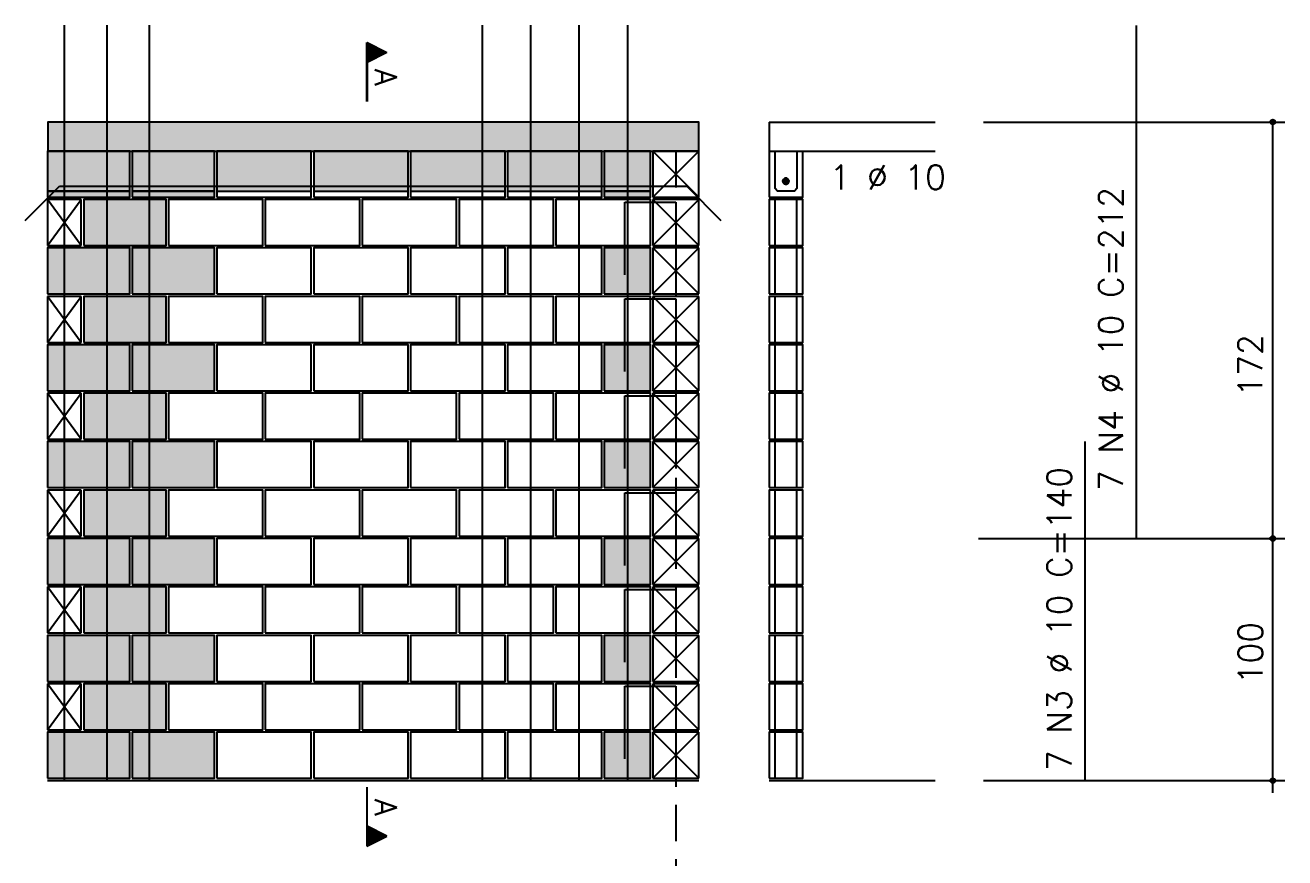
# Model space of a CAD drawing. Extents: x -1 to 122, y -1 to 61.
# Drawn here: x 19.61 to 30.02, y 30.16 to 37.04 of the extents above; entities that cross this region are included whole.
import ezdxf

# ---------------------------------------------------------------- set-up
doc = ezdxf.new("R2010")
doc.units = 0
doc.header["$MEASUREMENT"] = 0
doc.linetypes.add('ESTILO_TQS_0001', pattern=[0.45, 0.3, -0.15])
for name, color, linetype in [('PENA_01', 1, 'CONTINUOUS'), ('PENA_02', 2, 'CONTINUOUS'), ('PENA_03', 3, 'CONTINUOUS'), ('PENA_05', 5, 'CONTINUOUS'), ('PENA_09', 254, 'CONTINUOUS'), ('PENA_11', 252, 'CONTINUOUS'), ('PENA_21', 100, 'CONTINUOUS'), ('PENA_23', 50, 'CONTINUOUS')]:
    doc.layers.add(name, color=color, linetype=linetype)
doc.styles.get("Standard").update_dxf_attribs({"font": 'ROMANS.SHX'})

msp = doc.modelspace()

# ---------------------------------------------------------------- linework, layer by layer
at = {"layer": 'PENA_01', "linetype": 'ESTILO_TQS_0001'}
msp.add_line((24.987, 35.997), (24.987, 28.259), dxfattribs=at)
at = {"layer": 'PENA_01', "linetype": 'Continuous'}
for p, q in [((19.797, 35.667), (20.477, 35.667)), ((20.497, 35.667), (21.177, 35.667)), ((21.197, 35.667), (21.977, 35.667)), ((21.997, 35.667), (22.777, 35.667)), ((22.797, 35.667), (23.577, 35.667)), ((23.597, 35.667), (24.377, 35.667)), ((24.397, 35.667), (24.777, 35.667))]:
    msp.add_line(p, q, dxfattribs=at)
at = {"layer": 'PENA_02', "linetype": 'Continuous'}
for p, q in [((25.177, 35.997), (24.797, 35.997)), ((24.797, 35.997), (24.797, 35.617)), ((25.177, 35.617), (25.177, 35.997)), ((20.077, 35.597), (19.797, 35.597)), ((19.797, 35.597), (19.797, 35.217)), ((20.077, 35.217), (20.077, 35.597)), ((24.797, 35.617), (25.177, 35.617)), ((25.177, 35.597), (24.797, 35.597)), ((24.797, 35.597), (24.797, 35.217)), ((25.177, 35.217), (25.177, 35.597)), ((19.797, 35.217), (20.077, 35.217)), ((24.797, 35.217), (25.177, 35.217)), ((25.177, 35.197), (24.797, 35.197)), ((24.797, 35.197), (24.797, 34.817)), ((25.177, 34.817), (25.177, 35.197)), ((20.077, 34.797), (19.797, 34.797)), ((19.797, 34.797), (19.797, 34.417)), ((20.077, 34.417), (20.077, 34.797)), ((24.797, 34.817), (25.177, 34.817)), ((25.177, 34.797), (24.797, 34.797)), ((24.797, 34.797), (24.797, 34.417)), ((25.177, 34.417), (25.177, 34.797)), ((19.797, 34.417), (20.077, 34.417)), ((24.797, 34.417), (25.177, 34.417)), ((25.177, 34.397), (24.797, 34.397)), ((24.797, 34.397), (24.797, 34.017)), ((25.177, 34.017), (25.177, 34.397)), ((20.077, 33.997), (19.797, 33.997)), ((19.797, 33.997), (19.797, 33.617)), ((20.077, 33.617), (20.077, 33.997)), ((24.797, 34.017), (25.177, 34.017)), ((25.177, 33.997), (24.797, 33.997)), ((24.797, 33.997), (24.797, 33.617)), ((25.177, 33.617), (25.177, 33.997)), ((19.797, 33.617), (20.077, 33.617)), ((24.797, 33.617), (25.177, 33.617)), ((25.177, 33.597), (24.797, 33.597)), ((24.797, 33.597), (24.797, 33.217)), ((25.177, 33.217), (25.177, 33.597)), ((20.077, 33.197), (19.797, 33.197)), ((19.797, 33.197), (19.797, 32.817)), ((20.077, 32.817), (20.077, 33.197)), ((24.797, 33.217), (25.177, 33.217)), ((25.177, 33.197), (24.797, 33.197)), ((24.797, 33.197), (24.797, 32.817)), ((25.177, 32.817), (25.177, 33.197)), ((19.797, 32.817), (20.077, 32.817)), ((24.797, 32.817), (25.177, 32.817)), ((25.177, 32.797), (24.797, 32.797)), ((24.797, 32.797), (24.797, 32.417)), ((25.177, 32.417), (25.177, 32.797)), ((20.077, 32.397), (19.797, 32.397)), ((19.797, 32.397), (19.797, 32.017)), ((20.077, 32.017), (20.077, 32.397)), ((24.797, 32.417), (25.177, 32.417)), ((25.177, 32.397), (24.797, 32.397)), ((24.797, 32.397), (24.797, 32.017)), ((25.177, 32.017), (25.177, 32.397)), ((19.797, 32.017), (20.077, 32.017)), ((24.797, 32.017), (25.177, 32.017)), ((25.177, 31.997), (24.797, 31.997)), ((24.797, 31.997), (24.797, 31.617)), ((25.177, 31.617), (25.177, 31.997)), ((20.077, 31.597), (19.797, 31.597)), ((19.797, 31.597), (19.797, 31.217)), ((20.077, 31.217), (20.077, 31.597)), ((24.797, 31.617), (25.177, 31.617)), ((25.177, 31.597), (24.797, 31.597)), ((24.797, 31.597), (24.797, 31.217)), ((25.177, 31.217), (25.177, 31.597)), ((19.797, 31.217), (20.077, 31.217)), ((24.797, 31.217), (25.177, 31.217)), ((25.177, 31.197), (24.797, 31.197)), ((24.797, 31.197), (24.797, 30.817)), ((25.177, 30.817), (25.177, 31.197)), ((19.797, 30.797), (25.177, 30.797)), ((24.797, 30.817), (25.177, 30.817))]:
    msp.add_line(p, q, dxfattribs=at)
for points in [[(19.8, 35.997), (25.177, 35.997), (25.177, 36.237), (19.8, 36.237), (19.8, 35.997)], [(19.797, 35.617), (20.477, 35.617), (20.477, 35.997), (19.797, 35.997), (19.797, 35.617)], [(20.497, 35.617), (21.177, 35.617), (21.177, 35.997), (20.497, 35.997), (20.497, 35.617)], [(21.197, 35.617), (21.977, 35.617), (21.977, 35.997), (21.197, 35.997), (21.197, 35.617)], [(21.997, 35.617), (22.777, 35.617), (22.777, 35.997), (21.997, 35.997), (21.997, 35.617)], [(22.797, 35.617), (23.577, 35.617), (23.577, 35.997), (22.797, 35.997), (22.797, 35.617)], [(23.597, 35.617), (24.377, 35.617), (24.377, 35.997), (23.597, 35.997), (23.597, 35.617)], [(24.397, 35.617), (24.777, 35.617), (24.777, 35.997), (24.397, 35.997), (24.397, 35.617)], [(20.097, 35.217), (20.777, 35.217), (20.777, 35.597), (20.097, 35.597), (20.097, 35.217)], [(20.797, 35.217), (21.577, 35.217), (21.577, 35.597), (20.797, 35.597), (20.797, 35.217)], [(21.597, 35.217), (22.377, 35.217), (22.377, 35.597), (21.597, 35.597), (21.597, 35.217)], [(22.397, 35.217), (23.177, 35.217), (23.177, 35.597), (22.397, 35.597), (22.397, 35.217)], [(23.197, 35.217), (23.977, 35.217), (23.977, 35.597), (23.197, 35.597), (23.197, 35.217)], [(23.997, 35.217), (24.777, 35.217), (24.777, 35.597), (23.997, 35.597), (23.997, 35.217)], [(19.797, 34.817), (20.477, 34.817), (20.477, 35.197), (19.797, 35.197), (19.797, 34.817)], [(20.497, 34.817), (21.177, 34.817), (21.177, 35.197), (20.497, 35.197), (20.497, 34.817)], [(21.197, 34.817), (21.977, 34.817), (21.977, 35.197), (21.197, 35.197), (21.197, 34.817)], [(21.997, 34.817), (22.777, 34.817), (22.777, 35.197), (21.997, 35.197), (21.997, 34.817)], [(22.797, 34.817), (23.577, 34.817), (23.577, 35.197), (22.797, 35.197), (22.797, 34.817)], [(23.597, 34.817), (24.377, 34.817), (24.377, 35.197), (23.597, 35.197), (23.597, 34.817)], [(24.397, 34.817), (24.777, 34.817), (24.777, 35.197), (24.397, 35.197), (24.397, 34.817)], [(20.097, 34.417), (20.777, 34.417), (20.777, 34.797), (20.097, 34.797), (20.097, 34.417)], [(20.797, 34.417), (21.577, 34.417), (21.577, 34.797), (20.797, 34.797), (20.797, 34.417)], [(21.597, 34.417), (22.377, 34.417), (22.377, 34.797), (21.597, 34.797), (21.597, 34.417)], [(22.397, 34.417), (23.177, 34.417), (23.177, 34.797), (22.397, 34.797), (22.397, 34.417)], [(23.197, 34.417), (23.977, 34.417), (23.977, 34.797), (23.197, 34.797), (23.197, 34.417)], [(23.997, 34.417), (24.777, 34.417), (24.777, 34.797), (23.997, 34.797), (23.997, 34.417)], [(19.797, 34.017), (20.477, 34.017), (20.477, 34.397), (19.797, 34.397), (19.797, 34.017)], [(20.497, 34.017), (21.177, 34.017), (21.177, 34.397), (20.497, 34.397), (20.497, 34.017)], [(21.197, 34.017), (21.977, 34.017), (21.977, 34.397), (21.197, 34.397), (21.197, 34.017)], [(21.997, 34.017), (22.777, 34.017), (22.777, 34.397), (21.997, 34.397), (21.997, 34.017)], [(22.797, 34.017), (23.577, 34.017), (23.577, 34.397), (22.797, 34.397), (22.797, 34.017)], [(23.597, 34.017), (24.377, 34.017), (24.377, 34.397), (23.597, 34.397), (23.597, 34.017)], [(24.397, 34.017), (24.777, 34.017), (24.777, 34.397), (24.397, 34.397), (24.397, 34.017)], [(20.097, 33.617), (20.777, 33.617), (20.777, 33.997), (20.097, 33.997), (20.097, 33.617)], [(20.797, 33.617), (21.577, 33.617), (21.577, 33.997), (20.797, 33.997), (20.797, 33.617)], [(21.597, 33.617), (22.377, 33.617), (22.377, 33.997), (21.597, 33.997), (21.597, 33.617)], [(22.397, 33.617), (23.177, 33.617), (23.177, 33.997), (22.397, 33.997), (22.397, 33.617)], [(23.197, 33.617), (23.977, 33.617), (23.977, 33.997), (23.197, 33.997), (23.197, 33.617)], [(23.997, 33.617), (24.777, 33.617), (24.777, 33.997), (23.997, 33.997), (23.997, 33.617)], [(19.797, 33.217), (20.477, 33.217), (20.477, 33.597), (19.797, 33.597), (19.797, 33.217)], [(20.497, 33.217), (21.177, 33.217), (21.177, 33.597), (20.497, 33.597), (20.497, 33.217)], [(21.197, 33.217), (21.977, 33.217), (21.977, 33.597), (21.197, 33.597), (21.197, 33.217)], [(21.997, 33.217), (22.777, 33.217), (22.777, 33.597), (21.997, 33.597), (21.997, 33.217)], [(22.797, 33.217), (23.577, 33.217), (23.577, 33.597), (22.797, 33.597), (22.797, 33.217)], [(23.597, 33.217), (24.377, 33.217), (24.377, 33.597), (23.597, 33.597), (23.597, 33.217)], [(24.397, 33.217), (24.777, 33.217), (24.777, 33.597), (24.397, 33.597), (24.397, 33.217)], [(20.097, 32.817), (20.777, 32.817), (20.777, 33.197), (20.097, 33.197), (20.097, 32.817)], [(20.797, 32.817), (21.577, 32.817), (21.577, 33.197), (20.797, 33.197), (20.797, 32.817)], [(21.597, 32.817), (22.377, 32.817), (22.377, 33.197), (21.597, 33.197), (21.597, 32.817)], [(22.397, 32.817), (23.177, 32.817), (23.177, 33.197), (22.397, 33.197), (22.397, 32.817)], [(23.197, 32.817), (23.977, 32.817), (23.977, 33.197), (23.197, 33.197), (23.197, 32.817)], [(23.997, 32.817), (24.777, 32.817), (24.777, 33.197), (23.997, 33.197), (23.997, 32.817)], [(19.797, 32.417), (20.477, 32.417), (20.477, 32.797), (19.797, 32.797), (19.797, 32.417)], [(20.497, 32.417), (21.177, 32.417), (21.177, 32.797), (20.497, 32.797), (20.497, 32.417)], [(21.197, 32.417), (21.977, 32.417), (21.977, 32.797), (21.197, 32.797), (21.197, 32.417)], [(21.997, 32.417), (22.777, 32.417), (22.777, 32.797), (21.997, 32.797), (21.997, 32.417)], [(22.797, 32.417), (23.577, 32.417), (23.577, 32.797), (22.797, 32.797), (22.797, 32.417)], [(23.597, 32.417), (24.377, 32.417), (24.377, 32.797), (23.597, 32.797), (23.597, 32.417)], [(24.397, 32.417), (24.777, 32.417), (24.777, 32.797), (24.397, 32.797), (24.397, 32.417)], [(20.097, 32.017), (20.777, 32.017), (20.777, 32.397), (20.097, 32.397), (20.097, 32.017)], [(20.797, 32.017), (21.577, 32.017), (21.577, 32.397), (20.797, 32.397), (20.797, 32.017)], [(21.597, 32.017), (22.377, 32.017), (22.377, 32.397), (21.597, 32.397), (21.597, 32.017)], [(22.397, 32.017), (23.177, 32.017), (23.177, 32.397), (22.397, 32.397), (22.397, 32.017)], [(23.197, 32.017), (23.977, 32.017), (23.977, 32.397), (23.197, 32.397), (23.197, 32.017)], [(23.997, 32.017), (24.777, 32.017), (24.777, 32.397), (23.997, 32.397), (23.997, 32.017)], [(19.797, 31.617), (20.477, 31.617), (20.477, 31.997), (19.797, 31.997), (19.797, 31.617)], [(20.497, 31.617), (21.177, 31.617), (21.177, 31.997), (20.497, 31.997), (20.497, 31.617)], [(21.197, 31.617), (21.977, 31.617), (21.977, 31.997), (21.197, 31.997), (21.197, 31.617)], [(21.997, 31.617), (22.777, 31.617), (22.777, 31.997), (21.997, 31.997), (21.997, 31.617)], [(22.797, 31.617), (23.577, 31.617), (23.577, 31.997), (22.797, 31.997), (22.797, 31.617)], [(23.597, 31.617), (24.377, 31.617), (24.377, 31.997), (23.597, 31.997), (23.597, 31.617)], [(24.397, 31.617), (24.777, 31.617), (24.777, 31.997), (24.397, 31.997), (24.397, 31.617)], [(20.097, 31.217), (20.777, 31.217), (20.777, 31.597), (20.097, 31.597), (20.097, 31.217)], [(20.797, 31.217), (21.577, 31.217), (21.577, 31.597), (20.797, 31.597), (20.797, 31.217)], [(21.597, 31.217), (22.377, 31.217), (22.377, 31.597), (21.597, 31.597), (21.597, 31.217)], [(22.397, 31.217), (23.177, 31.217), (23.177, 31.597), (22.397, 31.597), (22.397, 31.217)], [(23.197, 31.217), (23.977, 31.217), (23.977, 31.597), (23.197, 31.597), (23.197, 31.217)], [(23.997, 31.217), (24.777, 31.217), (24.777, 31.597), (23.997, 31.597), (23.997, 31.217)], [(19.797, 30.817), (20.477, 30.817), (20.477, 31.197), (19.797, 31.197), (19.797, 30.817)], [(20.497, 30.817), (21.177, 30.817), (21.177, 31.197), (20.497, 31.197), (20.497, 30.817)], [(21.197, 30.817), (21.977, 30.817), (21.977, 31.197), (21.197, 31.197), (21.197, 30.817)], [(21.997, 30.817), (22.777, 30.817), (22.777, 31.197), (21.997, 31.197), (21.997, 30.817)], [(22.797, 30.817), (23.577, 30.817), (23.577, 31.197), (22.797, 31.197), (22.797, 30.817)], [(23.597, 30.817), (24.377, 30.817), (24.377, 31.197), (23.597, 31.197), (23.597, 30.817)], [(24.397, 30.817), (24.777, 30.817), (24.777, 31.197), (24.397, 31.197), (24.397, 30.817)]]:
    msp.add_lwpolyline(points, dxfattribs=at)
for centre, radius in [((29.917, 36.237), 0.02), ((29.917, 36.237), 0.01), ((29.917, 32.797), 0.02), ((29.917, 32.797), 0.01), ((29.917, 30.797), 0.02), ((29.917, 30.797), 0.01)]:
    msp.add_circle(centre, radius, dxfattribs=at)
at = {"layer": 'PENA_03', "linetype": 'Continuous'}
for p, q in [((22.436, 36.408), (22.436, 36.895)), ((22.436, 36.895), (22.602, 36.812)), ((22.437, 36.893), (22.437, 36.73)), ((22.437, 36.893), (22.601, 36.812)), ((22.449, 36.888), (22.449, 36.735)), ((22.462, 36.882), (22.462, 36.741)), ((22.475, 36.875), (22.475, 36.748)), ((22.488, 36.869), (22.488, 36.754)), ((22.5, 36.863), (22.5, 36.761)), ((22.513, 36.856), (22.513, 36.767)), ((22.526, 36.85), (22.526, 36.773)), ((22.539, 36.844), (22.539, 36.78)), ((22.551, 36.837), (22.551, 36.786)), ((22.564, 36.831), (22.564, 36.792)), ((22.601, 36.812), (22.437, 36.73)), ((22.602, 36.812), (22.437, 36.729)), ((22.437, 36.729), (22.437, 36.408)), ((22.577, 36.824), (22.577, 36.799)), ((22.59, 36.818), (22.59, 36.805)), ((25.757, 36.237), (25.757, 35.617)), ((25.757, 36.237), (27.128, 36.237)), ((27.528, 36.237), (30.017, 36.237)), ((29.917, 30.696), (29.917, 36.237)), ((24.797, 35.617), (25.177, 35.997)), ((25.177, 35.617), (24.797, 35.997)), ((25.757, 35.997), (27.128, 35.997)), ((19.797, 35.217), (20.077, 35.597)), ((20.077, 35.217), (19.797, 35.597)), ((24.797, 35.217), (25.177, 35.597)), ((25.177, 35.217), (24.797, 35.597)), ((25.807, 35.217), (25.807, 35.597)), ((25.987, 35.217), (25.987, 35.597)), ((24.797, 34.817), (25.177, 35.197)), ((25.177, 34.817), (24.797, 35.197)), ((25.807, 34.817), (25.807, 35.197)), ((25.987, 34.817), (25.987, 35.197)), ((19.797, 34.417), (20.077, 34.797)), ((20.077, 34.417), (19.797, 34.797)), ((24.797, 34.417), (25.177, 34.797)), ((25.177, 34.417), (24.797, 34.797)), ((25.807, 34.417), (25.807, 34.797)), ((25.987, 34.417), (25.987, 34.797)), ((24.797, 34.017), (25.177, 34.397)), ((25.177, 34.017), (24.797, 34.397)), ((25.807, 34.017), (25.807, 34.397)), ((25.987, 34.017), (25.987, 34.397)), ((19.797, 33.617), (20.077, 33.997)), ((20.077, 33.617), (19.797, 33.997)), ((24.797, 33.617), (25.177, 33.997)), ((25.177, 33.617), (24.797, 33.997)), ((25.807, 33.617), (25.807, 33.997)), ((25.987, 33.617), (25.987, 33.997)), ((24.797, 33.217), (25.177, 33.597)), ((25.177, 33.217), (24.797, 33.597)), ((25.807, 33.217), (25.807, 33.597)), ((25.987, 33.217), (25.987, 33.597)), ((19.797, 32.817), (20.077, 33.197)), ((20.077, 32.817), (19.797, 33.197)), ((24.797, 32.817), (25.177, 33.197)), ((25.177, 32.817), (24.797, 33.197)), ((25.807, 32.817), (25.807, 33.197)), ((25.987, 32.817), (25.987, 33.197)), ((24.797, 32.417), (25.177, 32.797)), ((25.177, 32.417), (24.797, 32.797)), ((25.807, 32.417), (25.807, 32.797)), ((25.987, 32.417), (25.987, 32.797)), ((27.486, 32.797), (30.017, 32.797)), ((19.797, 32.017), (20.077, 32.397)), ((20.077, 32.017), (19.797, 32.397)), ((24.797, 32.017), (25.177, 32.397)), ((25.177, 32.017), (24.797, 32.397)), ((25.807, 32.017), (25.807, 32.397)), ((25.987, 32.017), (25.987, 32.397)), ((24.797, 31.617), (25.177, 31.997)), ((25.177, 31.617), (24.797, 31.997)), ((25.807, 31.617), (25.807, 31.997)), ((25.987, 31.617), (25.987, 31.997)), ((19.797, 31.217), (20.077, 31.597)), ((20.077, 31.217), (19.797, 31.597)), ((24.797, 31.217), (25.177, 31.597)), ((25.177, 31.217), (24.797, 31.597)), ((25.807, 31.217), (25.807, 31.597)), ((25.987, 31.217), (25.987, 31.597)), ((24.797, 30.817), (25.177, 31.197)), ((25.177, 30.817), (24.797, 31.197)), ((25.807, 30.817), (25.807, 31.197)), ((25.987, 30.817), (25.987, 31.197)), ((25.757, 30.797), (27.128, 30.797)), ((27.528, 30.797), (30.017, 30.797)), ((22.436, 30.742), (22.436, 30.255)), ((22.437, 30.421), (22.437, 30.742)), ((22.602, 30.338), (22.437, 30.421)), ((22.437, 30.257), (22.437, 30.42)), ((22.601, 30.338), (22.437, 30.42)), ((22.449, 30.262), (22.449, 30.415)), ((22.462, 30.268), (22.462, 30.409)), ((22.475, 30.275), (22.475, 30.402)), ((22.488, 30.281), (22.488, 30.396)), ((22.5, 30.287), (22.5, 30.389)), ((22.513, 30.294), (22.513, 30.383)), ((22.526, 30.3), (22.526, 30.377)), ((22.436, 30.255), (22.602, 30.338)), ((22.437, 30.257), (22.601, 30.338)), ((22.539, 30.307), (22.539, 30.37)), ((22.551, 30.313), (22.551, 30.364)), ((22.564, 30.319), (22.564, 30.358)), ((22.577, 30.326), (22.577, 30.351)), ((22.59, 30.332), (22.59, 30.345))]:
    msp.add_line(p, q, dxfattribs=at)
for points in [[(25.757, 35.617), (26.037, 35.617), (26.037, 35.997)], [(25.987, 35.997), (25.987, 35.687), (25.967, 35.667), (25.827, 35.667), (25.807, 35.687), (25.807, 35.997)], [(25.921, 35.748), (25.919, 35.758), (25.913, 35.767), (25.904, 35.772), (25.894, 35.773), (25.884, 35.77), (25.876, 35.763), (25.872, 35.753), (25.872, 35.743), (25.876, 35.733), (25.884, 35.726), (25.894, 35.723), (25.904, 35.724), (25.913, 35.729), (25.919, 35.738), (25.921, 35.748)], [(25.757, 35.217), (26.037, 35.217), (26.037, 35.597), (25.757, 35.597), (25.757, 35.217)], [(25.757, 34.817), (26.037, 34.817), (26.037, 35.197), (25.757, 35.197), (25.757, 34.817)], [(25.757, 34.417), (26.037, 34.417), (26.037, 34.797), (25.757, 34.797), (25.757, 34.417)], [(25.757, 34.017), (26.037, 34.017), (26.037, 34.397), (25.757, 34.397), (25.757, 34.017)], [(25.757, 33.617), (26.037, 33.617), (26.037, 33.997), (25.757, 33.997), (25.757, 33.617)], [(25.757, 33.217), (26.037, 33.217), (26.037, 33.597), (25.757, 33.597), (25.757, 33.217)], [(25.757, 32.817), (26.037, 32.817), (26.037, 33.197), (25.757, 33.197), (25.757, 32.817)], [(25.757, 32.417), (26.037, 32.417), (26.037, 32.797), (25.757, 32.797), (25.757, 32.417)], [(25.757, 32.017), (26.037, 32.017), (26.037, 32.397), (25.757, 32.397), (25.757, 32.017)], [(25.757, 31.617), (26.037, 31.617), (26.037, 31.997), (25.757, 31.997), (25.757, 31.617)], [(25.757, 31.217), (26.037, 31.217), (26.037, 31.597), (25.757, 31.597), (25.757, 31.217)], [(25.757, 30.817), (26.037, 30.817), (26.037, 31.197), (25.757, 31.197), (25.757, 30.817)]]:
    msp.add_lwpolyline(points, dxfattribs=at)
msp.add_circle((25.896, 35.748), 0.025, dxfattribs=at)
for points in [[(25.921, 35.748), (25.876, 35.763), (25.872, 35.753)], [(25.921, 35.748), (25.872, 35.753), (25.872, 35.743)], [(25.921, 35.748), (25.872, 35.743), (25.876, 35.733)], [(25.921, 35.748), (25.884, 35.77), (25.873, 35.757)], [(25.921, 35.748), (25.873, 35.757), (25.873, 35.739)], [(25.921, 35.748), (25.873, 35.739), (25.884, 35.726)], [(25.921, 35.748), (25.884, 35.77), (25.876, 35.763)], [(25.921, 35.748), (25.876, 35.733), (25.884, 35.726)], [(25.921, 35.748), (25.901, 35.773), (25.884, 35.77)], [(25.921, 35.748), (25.894, 35.773), (25.884, 35.77)], [(25.921, 35.748), (25.884, 35.726), (25.901, 35.723)], [(25.921, 35.748), (25.884, 35.726), (25.894, 35.723)], [(25.921, 35.748), (25.904, 35.772), (25.894, 35.773)], [(25.921, 35.748), (25.894, 35.723), (25.904, 35.724)], [(25.921, 35.748), (25.916, 35.764), (25.901, 35.773)], [(25.921, 35.748), (25.901, 35.723), (25.916, 35.732)], [(25.921, 35.748), (25.913, 35.767), (25.904, 35.772)], [(25.921, 35.748), (25.904, 35.724), (25.913, 35.729)], [(25.921, 35.748), (25.919, 35.758), (25.913, 35.767)], [(25.921, 35.748), (25.913, 35.729), (25.919, 35.738)], [(25.921, 35.748), (25.916, 35.732), (25.921, 35.748)], [(25.921, 35.748), (25.919, 35.738), (25.921, 35.748)]]:
    msp.add_solid(points, dxfattribs=at)
at = {"layer": 'PENA_05', "linetype": 'Continuous'}
for p, q in [((28.793, 32.794), (28.793, 37.034)), ((19.614, 35.424), (19.897, 35.707)), ((19.897, 35.707), (25.077, 35.707)), ((25.077, 35.707), (25.36, 35.424)), ((24.567, 34.976), (24.567, 35.576)), ((24.567, 35.576), (24.987, 35.576)), ((24.987, 35.576), (24.987, 34.976)), ((24.567, 34.176), (24.567, 34.776)), ((24.567, 34.776), (24.987, 34.776)), ((24.987, 34.776), (24.987, 34.176)), ((24.567, 33.376), (24.567, 33.976)), ((24.567, 33.976), (24.987, 33.976)), ((24.987, 33.976), (24.987, 33.376)), ((28.367, 30.797), (28.367, 33.597)), ((24.567, 32.575), (24.567, 33.175)), ((24.567, 33.175), (24.987, 33.175)), ((24.987, 33.175), (24.987, 32.575)), ((24.567, 31.776), (24.567, 32.376)), ((24.567, 32.376), (24.987, 32.376)), ((24.987, 32.376), (24.987, 31.776)), ((24.567, 30.976), (24.567, 31.576)), ((24.567, 31.576), (24.987, 31.576)), ((24.987, 31.576), (24.987, 30.976))]:
    msp.add_line(p, q, dxfattribs=at)
for points in [[(19.937, 37.037), (19.937, 30.797)], [(20.287, 37.037), (20.287, 30.797)], [(20.637, 37.037), (20.637, 30.797)], [(23.387, 37.037), (23.387, 30.797)], [(23.787, 37.037), (23.787, 30.797)], [(24.187, 37.037), (24.187, 30.797)], [(24.587, 37.037), (24.587, 30.797)]]:
    msp.add_lwpolyline(points, dxfattribs=at)
at = {"layer": 'PENA_09', "linetype": 'Continuous'}
for points in [[(19.797, 35.667), (20.477, 35.667), (20.477, 35.997), (19.797, 35.997), (19.797, 35.667)], [(20.497, 35.667), (21.177, 35.667), (21.177, 35.997), (20.497, 35.997), (20.497, 35.667)], [(21.197, 35.667), (21.977, 35.667), (21.977, 35.997), (21.197, 35.997), (21.197, 35.667)], [(21.997, 35.667), (22.777, 35.667), (22.777, 35.997), (21.997, 35.997), (21.997, 35.667)], [(22.797, 35.667), (23.577, 35.667), (23.577, 35.997), (22.797, 35.997), (22.797, 35.667)], [(23.597, 35.667), (24.377, 35.667), (24.377, 35.997), (23.597, 35.997), (23.597, 35.667)], [(24.397, 35.667), (24.777, 35.667), (24.777, 35.997), (24.397, 35.997), (24.397, 35.667)]]:
    msp.add_lwpolyline(points, dxfattribs=at)
for points in [[(19.797, 35.667), (20.477, 35.667), (20.477, 35.997)], [(19.797, 35.667), (20.477, 35.997), (19.797, 35.997)], [(19.797, 35.667), (19.797, 35.997), (19.797, 35.667)], [(20.497, 35.667), (21.177, 35.667), (21.177, 35.997)], [(20.497, 35.667), (21.177, 35.997), (20.497, 35.997)], [(20.497, 35.667), (20.497, 35.997), (20.497, 35.667)], [(21.197, 35.667), (21.977, 35.667), (21.977, 35.997)], [(21.197, 35.667), (21.977, 35.997), (21.197, 35.997)], [(21.197, 35.667), (21.197, 35.997), (21.197, 35.667)], [(21.997, 35.667), (22.777, 35.667), (22.777, 35.997)], [(21.997, 35.667), (22.777, 35.997), (21.997, 35.997)], [(21.997, 35.667), (21.997, 35.997), (21.997, 35.667)], [(22.797, 35.667), (23.577, 35.667), (23.577, 35.997)], [(22.797, 35.667), (23.577, 35.997), (22.797, 35.997)], [(22.797, 35.667), (22.797, 35.997), (22.797, 35.667)], [(23.597, 35.667), (24.377, 35.667), (24.377, 35.997)], [(23.597, 35.667), (24.377, 35.997), (23.597, 35.997)], [(23.597, 35.667), (23.597, 35.997), (23.597, 35.667)], [(24.397, 35.667), (24.777, 35.667), (24.777, 35.997)], [(24.397, 35.667), (24.777, 35.997), (24.397, 35.997)], [(24.397, 35.667), (24.397, 35.997), (24.397, 35.667)]]:
    msp.add_solid(points, dxfattribs=at)
at = {"layer": 'PENA_11', "linetype": 'Continuous'}
for points in [[(19.8, 35.997), (25.177, 35.997), (25.177, 36.237)], [(19.8, 35.997), (25.177, 36.237), (19.8, 36.237)], [(19.8, 35.997), (19.8, 36.237), (19.8, 35.997)]]:
    msp.add_solid(points, dxfattribs=at)
at = {"layer": 'PENA_21', "linetype": 'Continuous'}
for points in [[(19.797, 35.617), (20.477, 35.617), (20.477, 35.667), (19.797, 35.667), (19.797, 35.617)], [(20.097, 35.217), (20.777, 35.217), (20.777, 35.597), (20.097, 35.597), (20.097, 35.217)], [(20.497, 35.617), (21.177, 35.617), (21.177, 35.667), (20.497, 35.667), (20.497, 35.617)], [(19.797, 34.817), (20.477, 34.817), (20.477, 35.197), (19.797, 35.197), (19.797, 34.817)], [(20.497, 34.817), (21.177, 34.817), (21.177, 35.197), (20.497, 35.197), (20.497, 34.817)], [(20.097, 34.417), (20.777, 34.417), (20.777, 34.797), (20.097, 34.797), (20.097, 34.417)], [(19.797, 34.017), (20.477, 34.017), (20.477, 34.397), (19.797, 34.397), (19.797, 34.017)], [(20.497, 34.017), (21.177, 34.017), (21.177, 34.397), (20.497, 34.397), (20.497, 34.017)], [(20.097, 33.617), (20.777, 33.617), (20.777, 33.997), (20.097, 33.997), (20.097, 33.617)], [(19.797, 33.217), (20.477, 33.217), (20.477, 33.597), (19.797, 33.597), (19.797, 33.217)], [(20.497, 33.217), (21.177, 33.217), (21.177, 33.597), (20.497, 33.597), (20.497, 33.217)], [(20.097, 32.817), (20.777, 32.817), (20.777, 33.197), (20.097, 33.197), (20.097, 32.817)], [(19.797, 32.417), (20.477, 32.417), (20.477, 32.797), (19.797, 32.797), (19.797, 32.417)], [(20.497, 32.417), (21.177, 32.417), (21.177, 32.797), (20.497, 32.797), (20.497, 32.417)], [(20.097, 32.017), (20.777, 32.017), (20.777, 32.397), (20.097, 32.397), (20.097, 32.017)], [(19.797, 31.617), (20.477, 31.617), (20.477, 31.997), (19.797, 31.997), (19.797, 31.617)], [(20.497, 31.617), (21.177, 31.617), (21.177, 31.997), (20.497, 31.997), (20.497, 31.617)], [(20.097, 31.217), (20.777, 31.217), (20.777, 31.597), (20.097, 31.597), (20.097, 31.217)], [(19.797, 30.817), (20.477, 30.817), (20.477, 31.197), (19.797, 31.197), (19.797, 30.817)], [(20.497, 30.817), (21.177, 30.817), (21.177, 31.197), (20.497, 31.197), (20.497, 30.817)]]:
    msp.add_lwpolyline(points, dxfattribs=at)
for points in [[(19.797, 35.617), (20.477, 35.617), (20.477, 35.667)], [(19.797, 35.617), (20.477, 35.667), (19.797, 35.667)], [(19.797, 35.617), (19.797, 35.667), (19.797, 35.617)], [(20.097, 35.217), (20.777, 35.217), (20.777, 35.597)], [(20.097, 35.217), (20.777, 35.597), (20.097, 35.597)], [(20.097, 35.217), (20.097, 35.597), (20.097, 35.217)], [(20.497, 35.617), (21.177, 35.617), (21.177, 35.667)], [(20.497, 35.617), (21.177, 35.667), (20.497, 35.667)], [(20.497, 35.617), (20.497, 35.667), (20.497, 35.617)], [(19.797, 34.817), (20.477, 34.817), (20.477, 35.197)], [(19.797, 34.817), (20.477, 35.197), (19.797, 35.197)], [(19.797, 34.817), (19.797, 35.197), (19.797, 34.817)], [(20.497, 34.817), (21.177, 34.817), (21.177, 35.197)], [(20.497, 34.817), (21.177, 35.197), (20.497, 35.197)], [(20.497, 34.817), (20.497, 35.197), (20.497, 34.817)], [(20.097, 34.417), (20.777, 34.417), (20.777, 34.797)], [(20.097, 34.417), (20.777, 34.797), (20.097, 34.797)], [(20.097, 34.417), (20.097, 34.797), (20.097, 34.417)], [(19.797, 34.017), (20.477, 34.017), (20.477, 34.397)], [(19.797, 34.017), (20.477, 34.397), (19.797, 34.397)], [(19.797, 34.017), (19.797, 34.397), (19.797, 34.017)], [(20.497, 34.017), (21.177, 34.017), (21.177, 34.397)], [(20.497, 34.017), (21.177, 34.397), (20.497, 34.397)], [(20.497, 34.017), (20.497, 34.397), (20.497, 34.017)], [(20.097, 33.617), (20.777, 33.617), (20.777, 33.997)], [(20.097, 33.617), (20.777, 33.997), (20.097, 33.997)], [(20.097, 33.617), (20.097, 33.997), (20.097, 33.617)], [(19.797, 33.217), (20.477, 33.217), (20.477, 33.597)], [(19.797, 33.217), (20.477, 33.597), (19.797, 33.597)], [(19.797, 33.217), (19.797, 33.597), (19.797, 33.217)], [(20.497, 33.217), (21.177, 33.217), (21.177, 33.597)], [(20.497, 33.217), (21.177, 33.597), (20.497, 33.597)], [(20.497, 33.217), (20.497, 33.597), (20.497, 33.217)], [(20.097, 32.817), (20.777, 32.817), (20.777, 33.197)], [(20.097, 32.817), (20.777, 33.197), (20.097, 33.197)], [(20.097, 32.817), (20.097, 33.197), (20.097, 32.817)], [(19.797, 32.417), (20.477, 32.417), (20.477, 32.797)], [(19.797, 32.417), (20.477, 32.797), (19.797, 32.797)], [(19.797, 32.417), (19.797, 32.797), (19.797, 32.417)], [(20.497, 32.417), (21.177, 32.417), (21.177, 32.797)], [(20.497, 32.417), (21.177, 32.797), (20.497, 32.797)], [(20.497, 32.417), (20.497, 32.797), (20.497, 32.417)], [(20.097, 32.017), (20.777, 32.017), (20.777, 32.397)], [(20.097, 32.017), (20.777, 32.397), (20.097, 32.397)], [(20.097, 32.017), (20.097, 32.397), (20.097, 32.017)], [(19.797, 31.617), (20.477, 31.617), (20.477, 31.997)], [(19.797, 31.617), (20.477, 31.997), (19.797, 31.997)], [(19.797, 31.617), (19.797, 31.997), (19.797, 31.617)], [(20.497, 31.617), (21.177, 31.617), (21.177, 31.997)], [(20.497, 31.617), (21.177, 31.997), (20.497, 31.997)], [(20.497, 31.617), (20.497, 31.997), (20.497, 31.617)], [(20.097, 31.217), (20.777, 31.217), (20.777, 31.597)], [(20.097, 31.217), (20.777, 31.597), (20.097, 31.597)], [(20.097, 31.217), (20.097, 31.597), (20.097, 31.217)], [(19.797, 30.817), (20.477, 30.817), (20.477, 31.197)], [(19.797, 30.817), (20.477, 31.197), (19.797, 31.197)], [(19.797, 30.817), (19.797, 31.197), (19.797, 30.817)], [(20.497, 30.817), (21.177, 30.817), (21.177, 31.197)], [(20.497, 30.817), (21.177, 31.197), (20.497, 31.197)], [(20.497, 30.817), (20.497, 31.197), (20.497, 30.817)]]:
    msp.add_solid(points, dxfattribs=at)
at = {"layer": 'PENA_23', "linetype": 'Continuous'}
for points in [[(24.397, 35.617), (24.777, 35.617), (24.777, 35.667), (24.397, 35.667), (24.397, 35.617)], [(24.397, 34.817), (24.777, 34.817), (24.777, 35.197), (24.397, 35.197), (24.397, 34.817)], [(24.397, 34.017), (24.777, 34.017), (24.777, 34.397), (24.397, 34.397), (24.397, 34.017)], [(24.397, 33.217), (24.777, 33.217), (24.777, 33.597), (24.397, 33.597), (24.397, 33.217)], [(24.397, 32.417), (24.777, 32.417), (24.777, 32.797), (24.397, 32.797), (24.397, 32.417)], [(24.397, 31.617), (24.777, 31.617), (24.777, 31.997), (24.397, 31.997), (24.397, 31.617)], [(24.397, 30.817), (24.777, 30.817), (24.777, 31.197), (24.397, 31.197), (24.397, 30.817)]]:
    msp.add_lwpolyline(points, dxfattribs=at)
for points in [[(24.397, 35.617), (24.777, 35.617), (24.777, 35.667)], [(24.397, 35.617), (24.777, 35.667), (24.397, 35.667)], [(24.397, 35.617), (24.397, 35.667), (24.397, 35.617)], [(24.397, 34.817), (24.777, 34.817), (24.777, 35.197)], [(24.397, 34.817), (24.777, 35.197), (24.397, 35.197)], [(24.397, 34.817), (24.397, 35.197), (24.397, 34.817)], [(24.397, 34.017), (24.777, 34.017), (24.777, 34.397)], [(24.397, 34.017), (24.777, 34.397), (24.397, 34.397)], [(24.397, 34.017), (24.397, 34.397), (24.397, 34.017)], [(24.397, 33.217), (24.777, 33.217), (24.777, 33.597)], [(24.397, 33.217), (24.777, 33.597), (24.397, 33.597)], [(24.397, 33.217), (24.397, 33.597), (24.397, 33.217)], [(24.397, 32.417), (24.777, 32.417), (24.777, 32.797)], [(24.397, 32.417), (24.777, 32.797), (24.397, 32.797)], [(24.397, 32.417), (24.397, 32.797), (24.397, 32.417)], [(24.397, 31.617), (24.777, 31.617), (24.777, 31.997)], [(24.397, 31.617), (24.777, 31.997), (24.397, 31.997)], [(24.397, 31.617), (24.397, 31.997), (24.397, 31.617)], [(24.397, 30.817), (24.777, 30.817), (24.777, 31.197)], [(24.397, 30.817), (24.777, 31.197), (24.397, 31.197)], [(24.397, 30.817), (24.397, 31.197), (24.397, 30.817)]]:
    msp.add_solid(points, dxfattribs=at)

# ---------------------------------------------------------------- texts
at = {"layer": 'PENA_03', "linetype": 'Continuous'}
for s, height, rotation, p in [('A', 0.18, 270, (22.503, 36.676)), ('7 N4 %%c 10 C=212', 0.2, 90, (28.68, 33.189)), ('172', 0.2, 90, (29.831, 33.969)), ('7 N3 %%c 10 C=140', 0.2, 90, (28.254, 30.876)), ('100', 0.2, 90, (29.833, 31.593)), ('A', 0.18, 270, (22.503, 30.645))]:
    msp.add_text(s, height=height, rotation=rotation, dxfattribs=at).set_placement(p)
msp.add_text('1 %%c 10', height=0.2, dxfattribs=at).set_placement((26.258, 35.681))

doc.saveas('drawing.dxf')
